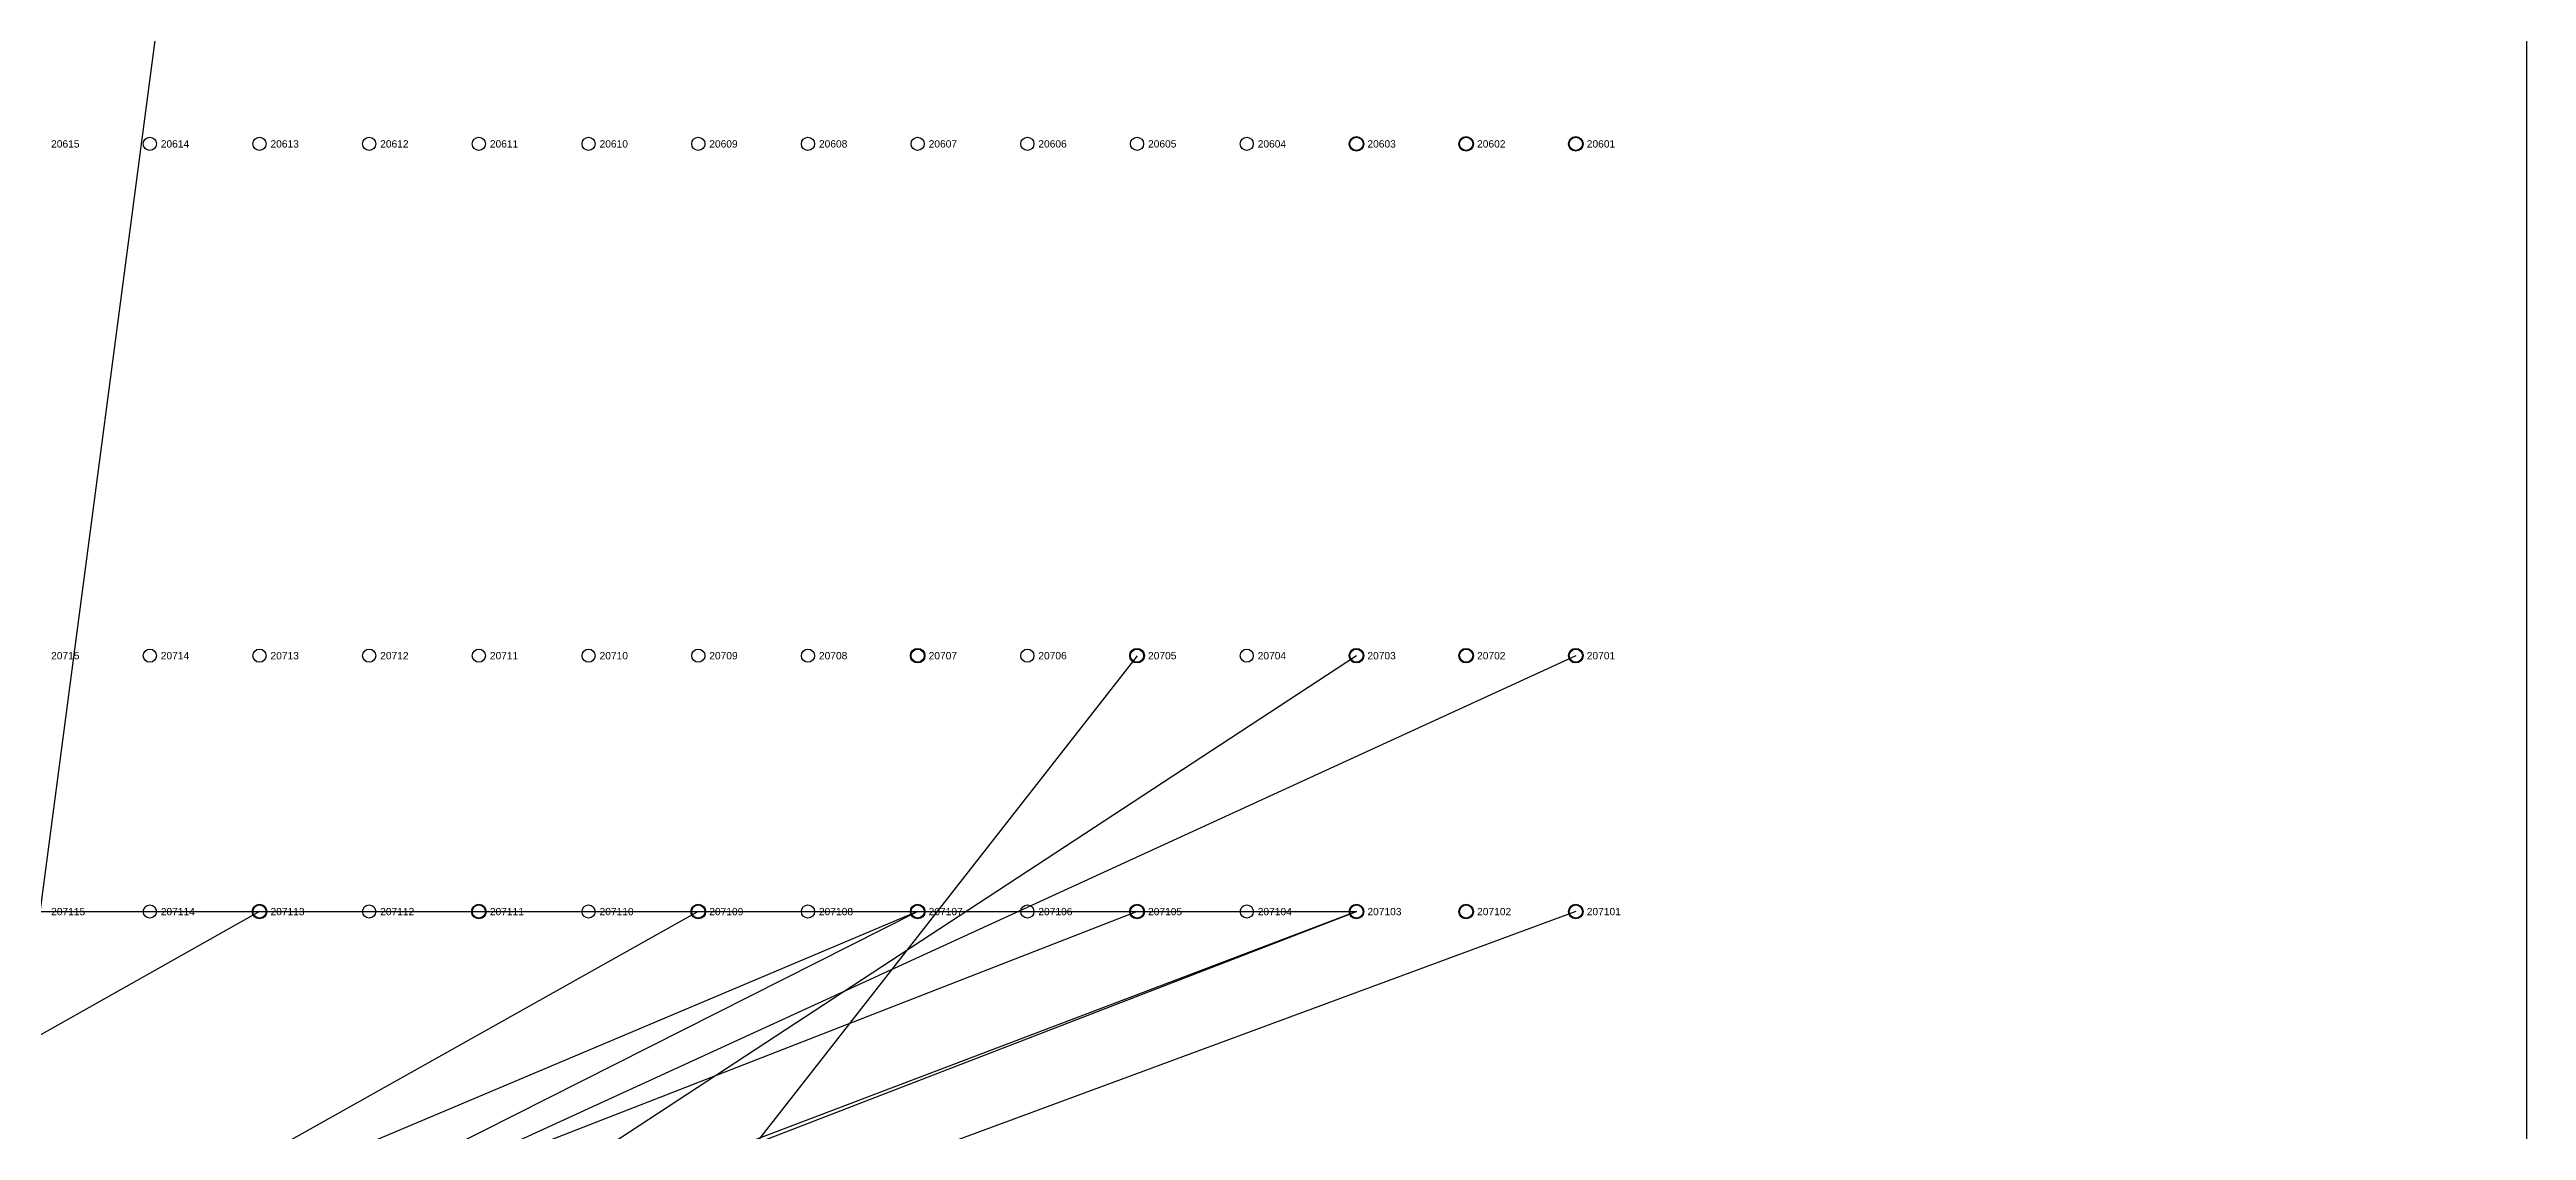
# Model space of a CAD drawing. Extents: x -5 to 376, y -217 to 241.
# Drawn here: x 290.2 to 376.2, y 84.4 to 122 of the extents above; entities that cross this region are included whole.
import ezdxf

# ---------------------------------------------------------------- set-up
doc = ezdxf.new("R2010")
doc.units = 0
for name, color, linetype in [('BOTTOM_WIRES_BLACK', 250, 'CONTINUOUS'), ('BOTTOM_WIRES_RED', 10, 'CONTINUOUS'), ('FIXTURE_INTERFACE_PIN', 4, 'CONTINUOUS'), ('FIXTURE_OUTLINE', 144, 'CONTINUOUS'), ('TESTER_INTERFACE_PIN', 144, 'CONTINUOUS'), ('TESTER_INTERFACE_PIN_LABEL', 144, 'CONTINUOUS')]:
    doc.layers.add(name, color=color, linetype=linetype)
doc.styles.get("Standard").update_dxf_attribs({"font": 'arial.ttf'})

msp = doc.modelspace()

# ---------------------------------------------------------------- linework, layer by layer
at = {"layer": 'BOTTOM_WIRES_BLACK'}
for p, q in [((274.60194, -23.5585), (305.08194, 207.5815)), ((343.18194, 100.9015), (197.6755, 34.15538)), ((335.56194, 100.9015), (242.93068, 40.20566)), ((327.94194, 100.9015), (242.93068, -7.79526)), ((297.46194, 92.0115), (188.47562, 30.68066)), ((327.94194, 92.0115), (194.92976, 40.20566)), ((312.70194, 92.0115), (198.12, 27.81046)), ((343.18194, 92.0115), (202.95108, 40.24122))]:
    msp.add_line(p, q, dxfattribs=at)
at = {"layer": 'BOTTOM_WIRES_RED'}
for p, q in [((179.35194, 20.8915), (320.32194, 92.0115)), ((179.35194, 31.72968), (335.56194, 92.0115)), ((320.32194, 92.0115), (183.9214, 34.47796)), ((335.56194, 92.0115), (183.9214, 34.47796)), ((289.84194, 92.0115), (305.08194, 92.0115)), ((305.08194, 92.0115), (335.56194, 92.0115))]:
    msp.add_line(p, q, dxfattribs=at)
at = {"layer": 'FIXTURE_INTERFACE_PIN'}
for centre in [(335.56194, 118.6815), (339.37194, 118.6815), (343.18194, 118.6815), (320.32194, 100.9015), (327.94194, 100.9015), (335.56194, 100.9015), (339.37194, 100.9015), (343.18194, 100.9015), (297.46194, 92.0115), (305.08194, 92.0115), (312.70194, 92.0115), (320.32194, 92.0115), (327.94194, 92.0115), (335.56194, 92.0115), (339.37194, 92.0115), (343.18194, 92.0115)]:
    msp.add_circle(centre, 0.254, dxfattribs=at)
at = {"layer": 'FIXTURE_OUTLINE'}
msp.add_line((376.20194, 240.6015), (376.20194, -216.5985), dxfattribs=at)
at = {"layer": 'TESTER_INTERFACE_PIN'}
for centre in [(293.65194, 118.6815), (297.46194, 118.6815), (301.27194, 118.6815), (305.08194, 118.6815), (308.89194, 118.6815), (312.70194, 118.6815), (316.51194, 118.6815), (320.32194, 118.6815), (324.13194, 118.6815), (327.94194, 118.6815), (331.75194, 118.6815), (335.56194, 118.6815), (339.37194, 118.6815), (343.18194, 118.6815), (293.65194, 100.9015), (297.46194, 100.9015), (301.27194, 100.9015), (305.08194, 100.9015), (308.89194, 100.9015), (312.70194, 100.9015), (316.51194, 100.9015), (320.32194, 100.9015), (324.13194, 100.9015), (327.94194, 100.9015), (331.75194, 100.9015), (335.56194, 100.9015), (339.37194, 100.9015), (343.18194, 100.9015), (293.65194, 92.0115), (297.46194, 92.0115), (301.27194, 92.0115), (305.08194, 92.0115), (308.89194, 92.0115), (312.70194, 92.0115), (316.51194, 92.0115), (320.32194, 92.0115), (324.13194, 92.0115), (327.94194, 92.0115), (331.75194, 92.0115), (335.56194, 92.0115), (339.37194, 92.0115), (343.18194, 92.0115)]:
    msp.add_circle(centre, 0.2286, dxfattribs=at)

# ---------------------------------------------------------------- texts
at = {"layer": 'TESTER_INTERFACE_PIN_LABEL'}
for s, p in [('20615', (290.22294, 118.5545)), ('20614', (294.03294, 118.5545)), ('20613', (297.84294, 118.5545)), ('20612', (301.65294, 118.5545)), ('20611', (305.46294, 118.5545)), ('20610', (309.27294, 118.5545)), ('20609', (313.08294, 118.5545)), ('20608', (316.89294, 118.5545)), ('20607', (320.70294, 118.5545)), ('20606', (324.51294, 118.5545)), ('20605', (328.32294, 118.5545)), ('20604', (332.13294, 118.5545)), ('20603', (335.94294, 118.5545)), ('20602', (339.75294, 118.5545)), ('20601', (343.56294, 118.5545)), ('20715', (290.22294, 100.7745)), ('20714', (294.03294, 100.7745)), ('20713', (297.84294, 100.7745)), ('20712', (301.65294, 100.7745)), ('20711', (305.46294, 100.7745)), ('20710', (309.27294, 100.7745)), ('20709', (313.08294, 100.7745)), ('20708', (316.89294, 100.7745)), ('20707', (320.70294, 100.7745)), ('20706', (324.51294, 100.7745)), ('20705', (328.32294, 100.7745)), ('20704', (332.13294, 100.7745)), ('20703', (335.94294, 100.7745)), ('20702', (339.75294, 100.7745)), ('20701', (343.56294, 100.7745)), ('207115', (290.22294, 91.8845)), ('207114', (294.03294, 91.8845)), ('207113', (297.84294, 91.8845)), ('207112', (301.65294, 91.8845)), ('207111', (305.46294, 91.8845)), ('207110', (309.27294, 91.8845)), ('207109', (313.08294, 91.8845)), ('207108', (316.89294, 91.8845)), ('207107', (320.70294, 91.8845)), ('207106', (324.51294, 91.8845)), ('207105', (328.32294, 91.8845)), ('207104', (332.13294, 91.8845)), ('207103', (335.94294, 91.8845)), ('207102', (339.75294, 91.8845)), ('207101', (343.56294, 91.8845))]:
    msp.add_text(s, height=0.254, dxfattribs=at).set_placement(p)

doc.saveas('drawing.dxf')
